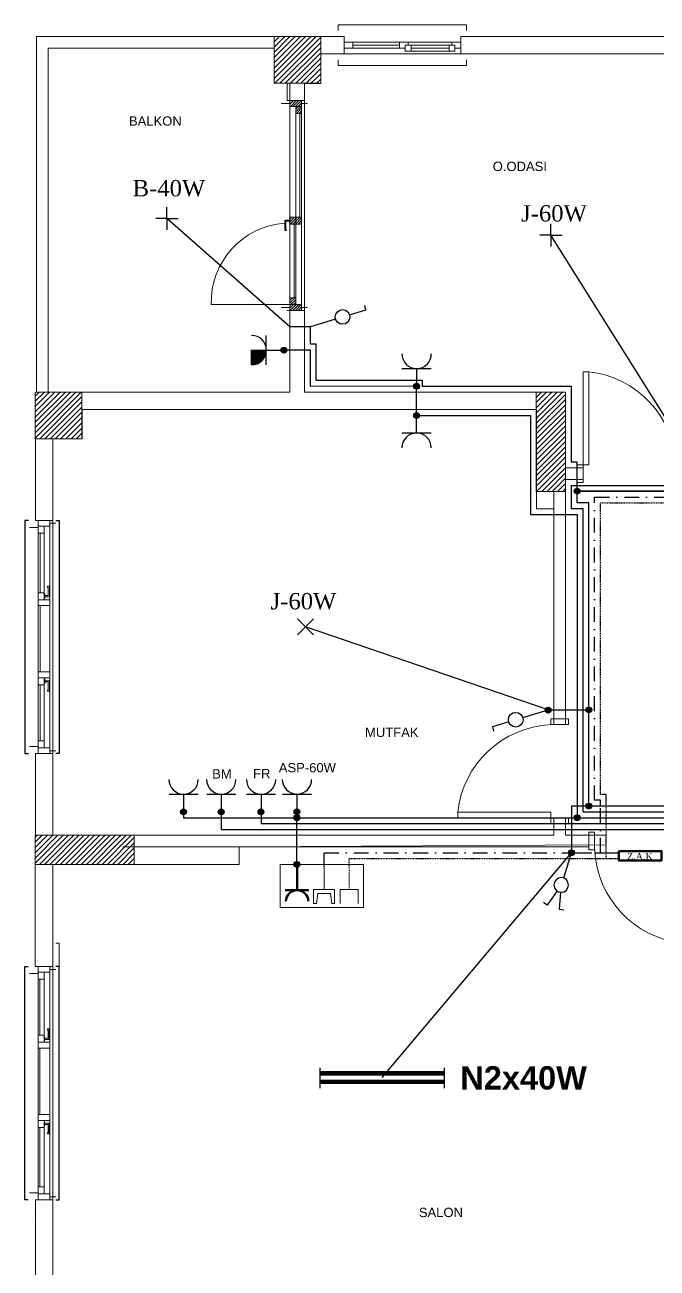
# Model space of a CAD drawing. Header units: millimetres. Extents: x 3395 to 31170, y 2853 to 7104.
# Drawn here: x 11048 to 11591, y 5600 to 6666 of the extents above; entities that cross this region are included whole.
import ezdxf

# ---------------------------------------------------------------- set-up
doc = ezdxf.new("R2010")
doc.units = ezdxf.units.MM
for name, pattern in [('DASHDOT', [25.4, 12.7, -6.35, 0, -6.35]), ('DASHDOTX2', [50.8, 25.4, -12.7, 0, -12.7]), ('DIVIDE', [1.25, 0.5, -0.25, 0, -0.25, 0, -0.25])]:
    doc.linetypes.add(name, pattern=pattern)
for name, color, linetype in [('AydınlatmaT.', 1, 'Continuous'), ('DENIZLIK', 140, 'Continuous'), ('Elektrik T.', 4, 'Continuous'), ('H', 3, 'Continuous'), ('NORMAL', 70, 'Continuous'), ('S', 2, 'Continuous'), ('Telefon', 3, 'DIVIDE'), ('Televizyon', 255, 'DASHDOTX2'), ('YazılarY.', 7, 'Continuous')]:
    doc.layers.add(name, color=color, linetype=linetype)
for name, color, linetype, lineweight in [('Duvar', 7, 'Continuous', 20), ('EHAT-TV', 7, 'Continuous', 20), ('EHAT_PRIZ', 4, 'Continuous', 50), ('ELEKT', 2, 'Continuous', 50), ('elk035', 3, 'Continuous', 30), ('KAPEN', 30, 'Continuous', 13), ('OK', 51, 'Continuous', 20), ('SIVA', 42, 'Continuous', 9), ('TR', 252, 'Continuous', 5)]:
    doc.layers.add(name, color=color, linetype=linetype, lineweight=lineweight)
doc.styles.add('ALT', font='times.ttf', dxfattribs={"height": 20})
doc.styles.add('MEKAN', font='times.ttf')
doc.styles.get("Standard").update_dxf_attribs({"font": 'arial.ttf'})
pattern_1 = [(-45, (464486.7711, 4329893.691), (1.122532015, 1.122532015), [])]
pattern_2 = [(-45, (464516.7713, 4329883.691), (1.122532015, 1.122532015), [])]

# ---------------------------------------------------------------- blocks, each defined once
blk = doc.blocks.new('RR9-1A')
at = {"layer": 'KAPEN'}
for points in [[(0, 0), (0, -2.5), (5, -2.5), (5, 12.5), (0, 12.5), (0, 10)], [(90, 0), (90, -2.5), (85, -2.5), (85, 12.5), (90, 12.5), (90, 10)]]:
    blk.add_lwpolyline(points, dxfattribs=at)
blk.add_lwpolyline([(5, -82.5), (10, -82.5), (10, -2.5), (5, -2.5)], close=True, dxfattribs=at)
blk.add_arc((0.7, 1.3), 84.3, 276.3007, 357.3945, dxfattribs=at)
blk = doc.blocks.new('BALKON KAPı')
at = {"layer": 'TR'}
h = blk.add_hatch(dxfattribs=at)
h.set_pattern_fill('ANSI31', color=256, scale=0.5, angle=-90, style=0)
h.set_pattern_definition(pattern_1)
h.paths.add_polyline_path([(482556.1, 4265815.1), (482561.1, 4265815.1), (482561.1, 4265810.1), (482561.1, 4265805.1), (482556.1, 4265805.1)])
h = blk.add_hatch(dxfattribs=at)
h.set_pattern_fill('ANSI31', color=256, scale=0.5, angle=-90, style=0)
h.set_pattern_definition(pattern_1)
h.paths.add_polyline_path([(482561.1, 4265815.1), (482567.1, 4265815.1), (482567.1, 4265811.6), (482567.1, 4265810.1), (482561.1, 4265810.1)])
h = blk.add_hatch(dxfattribs=at)
h.set_pattern_fill('ANSI31', color=256, scale=0.5, angle=-90, style=0)
h.set_pattern_definition(pattern_1)
h.paths.add_polyline_path([(482630.1, 4265815.1), (482636.1, 4265815.1), (482636.1, 4265810.1), (482630.1, 4265810.1)])
h = blk.add_hatch(dxfattribs=at)
h.set_pattern_fill('ANSI31', color=256, scale=0.5, angle=-90, style=0)
h.set_pattern_definition(pattern_1)
h.paths.add_polyline_path([(482630.1, 4265810.1), (482636.1, 4265810.1), (482636.1, 4265806.6), (482636.1, 4265805.1), (482630.1, 4265805.1)])
h = blk.add_hatch(dxfattribs=at)
h.set_pattern_fill('ANSI31', color=256, scale=0.5, angle=-90, style=0)
h.set_pattern_definition(pattern_2)
h.paths.add_polyline_path([(482725.1, 4265810.1), (482731.1, 4265810.1), (482731.1, 4265805.1), (482725.1, 4265805.1), (482725.1, 4265806.6)])
h = blk.add_hatch(dxfattribs=at)
h.set_pattern_fill('ANSI31', color=256, scale=0.5, angle=-90, style=0)
h.set_pattern_definition(pattern_2)
h.paths.add_polyline_path([(482731.1, 4265810.1), (482731.1, 4265815.1), (482736.1, 4265815.1), (482736.1, 4265805.1), (482731.1, 4265805.1)])
at = {"layer": 'Duvar', "linetype": 'ByBlock'}
for p, q in [((482556.1, 4265817.7), (482556.1, 4265802.7)), ((482736.1, 4265817.7), (482736.1, 4265802.7))]:
    blk.add_line(p, q, dxfattribs=at)
at = {"layer": 'KAPEN'}
for p, q in [((482636.1, 4265815.1), (482731.1, 4265815.1)), ((482636.1, 4265805.1), (482561.1, 4265805.1))]:
    blk.add_line(p, q, dxfattribs=at)
blk.add_lwpolyline([(482561.1, 4265815.1), (482561.1, 4265882.6)], dxfattribs=at)
for points in [[(482624.6, 4265819.6), (482633.6, 4265819.6), (482633.6, 4265815.6), (482632.6, 4265815.6), (482632.6, 4265818.6), (482625.6, 4265818.6), (482625.6, 4265818.1), (482624.6, 4265818.1)], [(482556.1, 4265815.1), (482561.1, 4265815.1), (482561.1, 4265805.1), (482556.1, 4265805.1)], [(482567.1, 4265810.1), (482561.1, 4265810.1), (482561.1, 4265815.1), (482567.1, 4265815.1)], [(482567.1, 4265811.6), (482630.1, 4265811.6), (482630.1, 4265815.1), (482567.1, 4265815.1)], [(482567.1, 4265810.1), (482630.1, 4265810.1), (482630.1, 4265811.6), (482567.1, 4265811.6)], [(482630.1, 4265810.1), (482636.1, 4265810.1), (482636.1, 4265815.1), (482630.1, 4265815.1)], [(482636.1, 4265805.1), (482630.1, 4265805.1), (482630.1, 4265810.1), (482636.1, 4265810.1)], [(482631.1, 4265815.1), (482631.1, 4265815.6), (482635.1, 4265815.6), (482635.1, 4265815.1)], [(482725.1, 4265806.6), (482636.1, 4265806.6), (482636.1, 4265810.1), (482725.1, 4265810.1)], [(482725.1, 4265805.1), (482636.1, 4265805.1), (482636.1, 4265806.6), (482725.1, 4265806.6)], [(482725.1, 4265805.1), (482731.1, 4265805.1), (482731.1, 4265810.1), (482725.1, 4265810.1)], [(482731.1, 4265815.1), (482736.1, 4265815.1), (482736.1, 4265805.1), (482731.1, 4265805.1)]]:
    blk.add_lwpolyline(points, close=True, dxfattribs=at)
blk.add_arc((482563.2, 4265814.8), 67.9, 4.0934, 91.8142, dxfattribs=at)
at = {"layer": 'SIVA'}
for p, q in [((482558.6, 4265822.7), (482558.6, 4265815.1)), ((482733.6, 4265822.7), (482733.6, 4265815.1)), ((482558.6, 4265805.1), (482558.6, 4265800.2)), ((482733.6, 4265805.1), (482733.6, 4265800.2))]:
    blk.add_line(p, q, dxfattribs=at)
blk = doc.blocks.new('p5 200-240')
at = {"layer": 'DENIZLIK'}
for points in [[(-5, 100), (-8, 100), (-8, -100), (-5, -100)], [(18.5, 100), (21.5, 100), (21.5, -100), (18.5, -100)]]:
    blk.add_lwpolyline(points, dxfattribs=at)
at = {"layer": 'Duvar'}
for p, q in [((-2.5, 100), (12.5, 100)), ((-2.5, -100), (12.5, -100))]:
    blk.add_line(p, q, dxfattribs=at)
at = {"layer": 'KAPEN'}
blk.add_line((0, 95), (0, -95), dxfattribs=at)
for points in [[(0, 100), (0, 95), (10, 95), (10, 100)], [(10, 89), (10, 95), (5, 95), (5, 89)], [(8.5, 89), (8.5, 38), (5, 38), (5, 89)], [(10, 89), (10, 38), (8.5, 38), (8.5, 89)], [(0.5, 43.5), (0.5, 34.5), (4.5, 34.5), (4.5, 35.5), (1.5, 35.5), (1.5, 42.5), (2, 42.5), (2, 43.5)], [(0, 32), (0, 27), (10, 27), (10, 32)], [(5, 37), (4.5, 37), (4.5, 33), (5, 33)], [(10, 38), (10, 32), (5, 32), (5, 38)], [(10, 27), (10, -30), (8.5, -30), (8.5, 27)], [(0, -30), (0, -35), (10, -35), (10, -30)], [(0.5, -46.5), (0.5, -37.5), (4.5, -37.5), (4.5, -38.5), (1.5, -38.5), (1.5, -45.5), (2, -45.5), (2, -46.5)], [(5, -40), (4.5, -40), (4.5, -36), (5, -36)], [(10, -41), (10, -35), (5, -35), (5, -41)], [(8.5, -89), (8.5, -41), (5, -41), (5, -89)], [(10, -89), (10, -41), (8.5, -41), (8.5, -89)], [(0, -95), (0, -100), (10, -100), (10, -95)], [(10, -89), (10, -95), (5, -95), (5, -89)], [(10, -89), (10, -95), (5, -95), (5, -89)]]:
    blk.add_lwpolyline(points, close=True, dxfattribs=at)
at = {"layer": 'SIVA'}
for p, q in [((-5, 97.5), (0, 97.5)), ((10, 94), (17.5, 94)), ((10, -94), (17.5, -94)), ((-5, -97.5), (0, -97.5))]:
    blk.add_line(p, q, dxfattribs=at)
blk = doc.blocks.new('B')
at = {"layer": 'elk035'}
blk.add_hatch(color=256, dxfattribs=at).paths.add_polyline_path([(2.5, 0, 1), (-2.5, 0, 1)])
blk.add_circle((0, 0), 2.5, dxfattribs=at)
blk = doc.blocks.new('ÜÇLÜ GRUP(TEL-TV-PRİZ)')
at = {"layer": 'EHAT-TV', "linetype": 'Continuous'}
blk.add_line((21.5, -2), (1.6, -2), dxfattribs=at)
at = {"layer": 'EHAT-TV', "color": 7, "lineweight": 20}
blk.add_lwpolyline([(25.1, 3.4), (33.5, 4.6), (33.5, 7), (21.5, 7), (21.5, -11), (33.5, -11), (33.5, -8.6), (25.1, -7.4), (25.1, 3.4)], dxfattribs=at)
at = {"layer": 'EHAT_PRIZ'}
for p, q in [((22.1, 31.3), (22.1, 11.2)), ((22.1, 21.2), (1.9, 21.2))]:
    blk.add_line(p, q, dxfattribs=at)
blk.add_arc((31.7, 21.2), 9.6, 90, 270, dxfattribs=at)
at = {"layer": 'OK'}
blk.add_lwpolyline([(0, 35.7), (37, 35.7), (37, -35.7), (0, -35.7)], close=True, dxfattribs=at)
at = {"layer": 'Telefon', "color": 3, "linetype": 'Continuous', "lineweight": 20}
for p, q in [((21.5, -15.8), (33.5, -15.8)), ((21.5, -31.1), (21.5, -15.8)), ((33.5, -31.1), (21.5, -31.1))]:
    blk.add_line(p, q, dxfattribs=at)
at = {"layer": 'Telefon', "color": 3, "linetype": 'DIVIDE', "lineweight": 20}
blk.add_line((21.5, -23.5), (1.6, -23.5), dxfattribs=at)
blk = doc.blocks.new('NORA')
for p, q in [((0, 0.2275), (-0.0318, 0.2275)), ((0, 0.105), (0, 0.2275))]:
    blk.add_line(p, q)
blk.add_circle((0, 0.0525), 0.0525)
blk = doc.blocks.new('A')
at = {"layer": 'S', "xscale": 100, "yscale": 100, "zscale": 100, "rotation": 180}
blk.add_blockref('NORA', (0, 0), dxfattribs=at)
blk = doc.blocks.new('K')
at = {"layer": 'S', "color": 2}
for p, q in [((-4.53, 22.15), (-7.6, 21.33)), ((-1.36, 10.32), (-4.53, 22.15)), ((1.36, 10.32), (4.53, 22.15)), ((4.53, 22.15), (7.6, 21.33))]:
    blk.add_line(p, q, dxfattribs=at)
blk.add_circle((0, 5.25), 5.25, dxfattribs=at)
blk = doc.blocks.new('P2X36')
at = {"layer": 'H', "color": 1}
for p, q in [((-53.5, 9.1), (-53.5, -8.4)), ((53.5, -8.4), (53.5, 9.1))]:
    blk.add_line(p, q, dxfattribs=at)
at = {"layer": 'H', "color": 2}
for points in [[(-53.5, 3.7, 3.8, 3.8, 0), (53.5, 3.7, 1.6, 1.6, 0)], [(-53.5, -3.7, 3.8, 3.8, 0), (53.5, -3.7, 1.6, 1.6, 0)]]:
    blk.add_lwpolyline(points, format="xyseb", dxfattribs=at)

msp = doc.modelspace()

# ---------------------------------------------------------------- hatches: boundary and pattern name
at = {"layer": 'Elektrik T.', "linetype": 'ByBlock'}
h = msp.add_hatch(color=256, dxfattribs=at)
h.dxf.hatch_style = 1
h.paths.add_polyline_path([(11255.7, 6387.5), (11243.1, 6387.5), (11243.1, 6374.9, 0.414214)])

# ---------------------------------------------------------------- linework, layer by layer
at = {"layer": 'AydınlatmaT.', "color": 1}
for p, q in [((11170.4, 6500.4), (11170.4, 6510)), ((11170.4, 6500.4), (11160.8, 6500.4)), ((11170.4, 6500.4), (11180, 6500.4)), ((11170.4, 6500.4), (11170.4, 6490.8)), ((11499.9, 6486.1), (11499.9, 6495.7)), ((11499.9, 6486.1), (11490.3, 6486.1)), ((11499.9, 6486.1), (11509.5, 6486.1)), ((11499.9, 6486.1), (11499.9, 6476.5)), ((11289.3, 6150.2), (11282.5, 6157)), ((11289.3, 6150.2), (11296.1, 6157)), ((11289.3, 6150.2), (11282.5, 6143.4)), ((11289.3, 6150.2), (11296.1, 6143.4))]:
    msp.add_line(p, q, dxfattribs=at)
at = {"layer": 'AydınlatmaT.', "linetype": 'ByBlock'}
for p, q in [((11275.9, 6407.5), (11170.4, 6500.4)), ((11622.1, 6291.5), (11499.9, 6486.1)), ((11293.5, 6407.5), (11275.9, 6407.5)), ((11497.5, 6079), (11289.3, 6150.2)), ((11355.2, 5763.6), (11517.5, 5956.5))]:
    msp.add_line(p, q, dxfattribs=at)
at = {"layer": 'AydınlatmaT.'}
for p, q in [((11315.1, 6414.1), (11293.5, 6407.5)), ((11475.8, 6072.4), (11497.5, 6079)), ((11510.9, 5934.8), (11517.5, 5956.5))]:
    msp.add_line(p, q, dxfattribs=at)
at = {"layer": 'AydınlatmaT.', "linetype": 'ByBlock'}
for points in [[(11622.1, 6266.5), (11522.5, 6266.5), (11522.5, 6286.5), (11522.5, 6291.5), (11517.5, 6291.5), (11517.5, 6351.4), (11517.5, 6356.4), (11389.7, 6356.4), (11389.7, 6356.4), (11389.7, 6361.4), (11298.5, 6361.4), (11298.5, 6361.4), (11298.5, 6392.5), (11298.5, 6392.5), (11298.5, 6392.5), (11298.5, 6392.5), (11293.5, 6392.5), (11293.5, 6407.5)], [(11739.7, 5996.5), (11532.5, 5996.5), (11532.5, 5996.5), (11532.5, 6251.5), (11532.5, 6256.5), (11527.5, 6256.5), (11522.5, 6256.5), (11522.5, 6266.5), (11522.5, 6266.5), (11622.1, 6266.5)], [(11497.5, 6079), (11532.5, 6079)], [(11532.5, 5996.5), (11517.5, 5996.5), (11517.5, 5961.5), (11517.5, 5956.5)]]:
    msp.add_lwpolyline(points, dxfattribs=at)
at = {"layer": 'Duvar'}
for p, q in [((11262.4, 6656.4), (11302.4, 6656.4)), ((11262.4, 6656.4), (11262.4, 6616.4)), ((11302.4, 6656.4), (11302.4, 6616.4)), ((11302.5, 6656.5), (11322.5, 6656.5)), ((11322.5, 6641.5), (11322.5, 6656.5)), ((11322.5, 6641.5), (11322.5, 6656.5)), ((11422.5, 6656.5), (11677.5, 6656.5)), ((11422.5, 6641.5), (11422.5, 6656.5)), ((11422.5, 6641.5), (11422.5, 6656.5)), ((11330, 6651.5), (11370, 6651.5)), ((11330, 6649), (11370, 6649)), ((11370, 6646.5), (11330, 6646.5)), ((11370, 6651.5), (11370, 6646.5)), ((11415, 6651.5), (11377.5, 6651.5)), ((11380, 6649), (11412.5, 6649)), ((11380, 6646.5), (11412.5, 6646.5)), ((11412.5, 6644), (11380, 6644)), ((11302.5, 6641.5), (11322.5, 6641.5)), ((11422.5, 6641.5), (11677.5, 6641.5)), ((11262.4, 6616.4), (11302.4, 6616.4)), ((11275.9, 6421.5), (11288.5, 6421.5)), ((11288.5, 6421.5), (11288.5, 6351.4)), ((11057.4, 6351.4), (11097.4, 6351.4)), ((11057.4, 6351.4), (11057.4, 6311.4)), ((11097.4, 6351.4), (11097.4, 6311.4)), ((11097.5, 6351.5), (11273.5, 6351.4)), ((11288.5, 6351.5), (11487.5, 6351.5)), ((11487.4, 6351.4), (11512.4, 6351.4)), ((11487.4, 6351.4), (11487.4, 6266.4)), ((11512.4, 6351.4), (11512.4, 6266.4)), ((11097.5, 6336.5), (11487.5, 6336.5)), ((11057.4, 6311.4), (11097.4, 6311.4)), ((11057.5, 6311.5), (11057.5, 6241.5)), ((11072.5, 6311.5), (11072.5, 6241.5)), ((11522.5, 6286.5), (11512.5, 6286.5)), ((11522.5, 6286.5), (11522.5, 6276.5)), ((11512.5, 6276.5), (11522.5, 6276.5)), ((11512.5, 6071.4), (11512.5, 6276.5)), ((11487.4, 6266.4), (11512.4, 6266.4)), ((11502.5, 6266.5), (11502.5, 6071.4)), ((11072.5, 6241.5), (11057.5, 6241.5)), ((11057.5, 6241.5), (11072.5, 6241.5)), ((11070, 6241.5), (11065, 6241.5)), ((11512.5, 6071.4), (11502.5, 6071.4)), ((11057.5, 6041.5), (11072.5, 6041.5)), ((11057.5, 6041.5), (11057.5, 5971.5)), ((11057.5, 6041.5), (11072.5, 6041.5)), ((11065, 6041.5), (11070, 6041.5)), ((11072.5, 6041.5), (11072.5, 5971.5)), ((11057.4, 5971.4), (11142.4, 5971.4)), ((11057.4, 5971.4), (11057.4, 5946.4)), ((11072.5, 5971.5), (11502.5, 5971.5)), ((11142.4, 5971.4), (11142.4, 5946.4)), ((11502.5, 5981.4), (11512.5, 5981.4)), ((11502.5, 5981.4), (11502.5, 5971.4)), ((11512.5, 5971.4), (11512.5, 5981.4)), ((11512.5, 5971.5), (11532.5, 5971.5)), ((11532.5, 5971.5), (11532.5, 5961.5)), ((11537.5, 5961.5), (11537.5, 5971.5)), ((11132.5, 5961.5), (11532.5, 5961.5)), ((11057.4, 5946.4), (11142.4, 5946.4)), ((11057.4, 5946.4), (11057.4, 5858.9)), ((11072.4, 5858.9), (11072.4, 5946.4)), ((11055, 5878.9), (11055, 5878.9)), ((11072.4, 5858.9), (11057.4, 5858.9)), ((11057.4, 5858.9), (11072.4, 5858.9)), ((11057.4, 5658.9), (11072.4, 5658.9)), ((11072.4, 5658.9), (11057.4, 5658.9)), ((11072.4, 5658.9), (11057.4, 5658.9)), ((11072.4, 5658.9), (11057.4, 5658.9)), ((11057.5, 5564), (11057.5, 5658.9)), ((11072.5, 5658.9), (11057.5, 5658.9)), ((11072.5, 5564), (11072.5, 5658.9)), ((11055, 5638.9), (11055, 5638.9)), ((11055, 5638.9), (11055, 5638.9)), ((11072.5, 5587.2), (11072.5, 5638.9))]:
    msp.add_line(p, q, dxfattribs=at)
for points in [[(11427.5, 6661.5), (11427.5, 6666.5), (11317.5, 6666.5), (11317.5, 6661.5)], [(11262.5, 6656.5), (11058.5, 6656.5), (11058.5, 6351.5)], [(11262.5, 6646.5), (11068.5, 6646.5), (11068.5, 6351.5)], [(11068.5, 6351.5), (11068.5, 6646.5), (11262.5, 6646.5), (11262.4, 6616.4), (11275.9, 6616.4), (11275.9, 6351.4), (11068.5, 6351.4)], [(11322.5, 6651.5), (11330, 6651.5), (11330, 6646.5), (11322.5, 6646.5)], [(11370, 6651.5), (11377.5, 6651.5), (11377.5, 6649), (11375, 6649), (11375, 6646.5), (11370, 6646.5)], [(11377.5, 6649), (11380, 6649), (11380, 6644), (11375, 6644), (11375, 6646.5)], [(11415, 6649), (11412.5, 6649), (11412.5, 6644), (11417.5, 6644), (11417.5, 6646.5)], [(11422.5, 6651.5), (11415, 6651.5), (11415, 6649), (11417.5, 6649), (11417.5, 6646.5), (11422.5, 6646.5)], [(11302.5, 6616.4), (11302.5, 6616.4), (11302.5, 6641.5), (11627.5, 6641.5), (11627.5, 6631.5), (11697.5, 6631.5), (11697.5, 6301.5), (11652.5, 6301.5), (11652.5, 6286.5), (11607.5, 6286.5)], [(11427.5, 6636.5), (11427.5, 6631.5), (11317.5, 6631.5), (11317.5, 6636.5)], [(11273.5, 6616.5), (11273.5, 6601.5)], [(11527.5, 6286.5), (11512.5, 6286.5), (11512.5, 6351.5), (11302.5, 6351.5), (11288.5, 6351.5), (11288.5, 6421.5), (11288.4, 6421.5), (11288.4, 6601.4), (11288.5, 6601.4), (11288.5, 6616.3), (11302.5, 6616.3), (11302.5, 6616.4)], [(11288.5, 6616.5), (11288.5, 6601.5)], [(11502.5, 6066.4), (11502.5, 6251.5), (11487.5, 6251.5), (11487.5, 6336.5), (11097.5, 6336.5), (11097.5, 6311.5), (11072.5, 6311.5), (11072.5, 5971.5), (11502.5, 5971.5), (11502.5, 5986.5)], [(11527.5, 6276.5), (11512.5, 6276.5), (11512.5, 6066.4)], [(11512.5, 5986.5), (11512.5, 5971.5), (11547.5, 5971.5)], [(11547.5, 5963.2), (11232.5, 5961.5), (11232.5, 5946.5), (11072.5, 5946.4), (11072.5, 5564), (11657.5, 5564), (11657.5, 5871.1), (11647.5, 5871.1), (11647.5, 5963.8), (11617.5, 5963.6)], [(11075, 5658.9), (11078, 5658.9), (11078, 5878.9), (11075, 5878.9)], [(11074.9, 5858.9), (11077.9, 5858.9), (11077.9, 5658.9)], [(11077.9, 5858.9), (11077.9, 5658.9), (11074.9, 5658.9)]]:
    msp.add_lwpolyline(points, dxfattribs=at)
at = {"layer": 'ELEKT'}
msp.add_lwpolyline([(11558.2, 5957.9), (11595, 5957.9), (11595, 5949.9), (11558.2, 5949.9)], close=True, dxfattribs=at)
at = {"layer": 'Elektrik T.', "color": 4}
for p, q in [((11255.7, 6374.9), (11255.7, 6400)), ((11255.7, 6387.5), (11270.9, 6387.5)), ((11372.1, 6371.7), (11397.2, 6371.7)), ((11384.7, 6371.7), (11384.7, 6356.5)), ((11384.6, 6316.4), (11384.6, 6331.6)), ((11397.2, 6316.4), (11372.1, 6316.4)), ((11172.2, 6006.7), (11197.3, 6006.7)), ((11184.7, 6006.7), (11184.7, 5991.5)), ((11204.5, 6006.7), (11229.6, 6006.7)), ((11217, 6006.7), (11217, 5991.5)), ((11238.6, 6006.7), (11263.7, 6006.7)), ((11251.2, 6006.7), (11251.2, 5991.5)), ((11269.5, 6006.8), (11294.6, 6006.8)), ((11282, 6006.8), (11282, 5991.6))]:
    msp.add_line(p, q, dxfattribs=at)
at = {"layer": 'Elektrik T.', "linetype": 'ByBlock'}
for p, q in [((11243.1, 6374.9), (11243.1, 6387.5)), ((11243.1, 6387.5), (11255.7, 6387.5))]:
    msp.add_line(p, q, dxfattribs=at)
for points in [[(11527.5, 5991.5), (11527.5, 6246.5), (11527.5, 6251.5), (11517.5, 6251.5), (11517.5, 6251.5), (11517.5, 6271.5), (11517.5, 6271.5), (11647.5, 6271.5), (11647.5, 6271.5), (11647.5, 6301.5), (11647.5, 6306.5), (11692.5, 6306.5), (11692.5, 6306.5), (11692.5, 6501.5), (11680.5, 6501.5)], [(11384.7, 6356.5), (11293.5, 6356.4), (11293.5, 6356.4), (11293.5, 6387.5), (11270.9, 6387.5)], [(11384.7, 6331.5), (11384.7, 6351.5), (11384.7, 6356.5)], [(11384.7, 6331.5), (11482.5, 6331.5), (11482.5, 6331.5), (11482.5, 6251.5), (11482.5, 6246.5), (11512.5, 6246.5), (11522.5, 6246.5), (11522.5, 5986.5)], [(11184.7, 5991.5), (11184.7, 5986.5), (11282, 5986.5), (11282, 5991.6), (11282, 5986.5), (11724.7, 5986.5), (11729.7, 5986.5), (11729.7, 5971.5)], [(11214.5, 5991.5), (11219.5, 5991.5)], [(11217, 5991.5), (11217, 5976.5), (11719.7, 5976.5), (11719.7, 5971.5)], [(11248.6, 5991.5), (11253.6, 5991.5)], [(11251.2, 5991.5), (11251.2, 5981.5), (11719.7, 5981.5), (11724.7, 5981.5), (11724.7, 5971.5)], [(11282, 5946.5), (11282, 5986.5)], [(11527.5, 5991.5), (11724.7, 5991.5), (11734.7, 5991.5), (11734.7, 5971.5)]]:
    msp.add_lwpolyline(points, dxfattribs=at)
at = {"layer": 'Elektrik T.', "color": 4}
for centre, start, end in [((11243.1, 6387.5), 0, 90), ((11243.1, 6387.5), 270, 0), ((11384.7, 6384.3), 180, 270), ((11384.7, 6384.3), 270, 0), ((11384.6, 6303.8), 90, 180), ((11384.6, 6303.8), 0, 90), ((11184.7, 6019.3), 180, 270), ((11184.7, 6019.3), 270, 0), ((11217, 6019.3), 180, 270), ((11217, 6019.3), 270, 0), ((11251.2, 6019.3), 180, 270), ((11251.2, 6019.3), 270, 0), ((11282, 6019.4), 180, 270), ((11282, 6019.4), 270, 0)]:
    msp.add_arc(centre, 12.6, start, end, dxfattribs=at)
at = {"layer": 'Telefon'}
msp.add_line((11547.5, 5951.5), (11558.2, 5951.5), dxfattribs=at)
msp.add_lwpolyline([(11326.7, 5944.9), (11326.7, 5951.5), (11517.5, 5951.5), (11522.5, 5951.5), (11537.5, 5951.5), (11547.5, 5951.5), (11547.5, 5996.5), (11547.5, 6006.5), (11542.5, 6006.5), (11542.5, 6256.5), (11642.5, 6256.5), (11642.5, 6311.5), (11687.5, 6311.5), (11687.5, 6456.8), (11675.9, 6456.8)], dxfattribs=at)
at = {"layer": 'Televizyon'}
msp.add_line((11542.5, 5956.5), (11558.2, 5956.5), dxfattribs=at)
at = {"layer": 'Televizyon', "linetype": 'DASHDOT'}
msp.add_lwpolyline([(11305.3, 5944.9), (11305.3, 5956.5), (11305.3, 5956.5), (11517.5, 5956.5), (11522.5, 5956.5), (11537.5, 5956.5), (11542.5, 5956.5), (11542.5, 5996.5), (11542.5, 6001.5), (11537.5, 6001.5), (11537.5, 6261.5), (11537.5, 6261.5), (11637.5, 6261.5), (11637.5, 6261.5), (11637.5, 6306.5), (11637.5, 6316.5), (11682.5, 6316.5), (11682.5, 6316.5), (11682.5, 6478.3), (11675.9, 6478.3)], dxfattribs=at)
at = {"layer": 'TR', "ltscale": 2}
for p, q in [((11262.4, 6656.3), (11262.5, 6656.4)), ((11262.4, 6651.8), (11267, 6656.4)), ((11262.4, 6647.3), (11271.5, 6656.4)), ((11262.4, 6642.8), (11276, 6656.4)), ((11262.4, 6638.4), (11280.4, 6656.4)), ((11262.4, 6633.9), (11284.9, 6656.4)), ((11262.4, 6629.4), (11289.4, 6656.4)), ((11262.4, 6624.9), (11293.9, 6656.4)), ((11262.4, 6620.4), (11298.4, 6656.4)), ((11262.9, 6616.4), (11302.4, 6655.9)), ((11267.4, 6616.4), (11302.4, 6651.4)), ((11271.9, 6616.4), (11302.4, 6646.9)), ((11276.4, 6616.4), (11302.4, 6642.4)), ((11280.9, 6616.4), (11302.4, 6637.9)), ((11285.3, 6616.4), (11302.4, 6633.5)), ((11289.8, 6616.4), (11302.4, 6629)), ((11294.3, 6616.4), (11302.4, 6624.5)), ((11298.8, 6616.4), (11302.4, 6620)), ((11057.4, 6348), (11060.8, 6351.4)), ((11057.4, 6343.6), (11065.3, 6351.4)), ((11057.4, 6339.1), (11069.7, 6351.4)), ((11057.4, 6334.6), (11074.2, 6351.4)), ((11057.4, 6330.1), (11078.7, 6351.4)), ((11057.4, 6325.6), (11083.2, 6351.4)), ((11057.4, 6321.1), (11087.7, 6351.4)), ((11057.4, 6316.6), (11092.2, 6351.4)), ((11057.4, 6312.1), (11096.7, 6351.4)), ((11061.2, 6311.4), (11097.4, 6347.6)), ((11487.4, 6347), (11491.8, 6351.4)), ((11487.4, 6342.5), (11496.3, 6351.4)), ((11487.4, 6338), (11500.8, 6351.4)), ((11487.4, 6333.5), (11505.3, 6351.4)), ((11487.4, 6329), (11509.8, 6351.4)), ((11487.4, 6324.5), (11512.4, 6349.5)), ((11487.4, 6320.1), (11512.4, 6345.1)), ((11065.7, 6311.4), (11097.4, 6343.1)), ((11070.2, 6311.4), (11097.4, 6338.7)), ((11074.6, 6311.4), (11097.4, 6334.2)), ((11487.4, 6315.6), (11512.4, 6340.6)), ((11487.4, 6311.1), (11512.4, 6336.1)), ((11079.1, 6311.4), (11097.4, 6329.7)), ((11083.6, 6311.4), (11097.4, 6325.2)), ((11487.4, 6306.6), (11512.4, 6331.6)), ((11487.4, 6302.1), (11512.4, 6327.1)), ((11088.1, 6311.4), (11097.4, 6320.7)), ((11092.6, 6311.4), (11097.4, 6316.2)), ((11487.4, 6297.6), (11512.4, 6322.6)), ((11487.4, 6293.1), (11512.4, 6318.1)), ((11487.4, 6288.6), (11512.4, 6313.6)), ((11097.1, 6311.4), (11097.4, 6311.7)), ((11487.4, 6284.1), (11512.4, 6309.1)), ((11487.4, 6279.6), (11512.4, 6304.6)), ((11487.4, 6275.2), (11512.4, 6300.2)), ((11487.4, 6270.7), (11512.4, 6295.7)), ((11487.6, 6266.4), (11512.4, 6291.2)), ((11492.1, 6266.4), (11512.4, 6286.7)), ((11496.6, 6266.4), (11512.4, 6282.2)), ((11501.1, 6266.4), (11512.4, 6277.7)), ((11505.6, 6266.4), (11512.4, 6273.2)), ((11510.1, 6266.4), (11512.4, 6268.7)), ((11057.4, 5969.9), (11059, 5971.4)), ((11057.4, 5965.4), (11063.4, 5971.4)), ((11057.4, 5960.9), (11067.9, 5971.4)), ((11057.4, 5956.4), (11072.4, 5971.4)), ((11057.4, 5951.9), (11076.9, 5971.4)), ((11057.4, 5947.4), (11081.4, 5971.4)), ((11060.9, 5946.4), (11085.9, 5971.4)), ((11065.4, 5946.4), (11090.4, 5971.4)), ((11069.9, 5946.4), (11094.9, 5971.4)), ((11074.4, 5946.4), (11099.4, 5971.4)), ((11078.9, 5946.4), (11103.9, 5971.4)), ((11083.3, 5946.4), (11108.3, 5971.4)), ((11087.8, 5946.4), (11112.8, 5971.4)), ((11092.3, 5946.4), (11117.3, 5971.4)), ((11096.8, 5946.4), (11121.8, 5971.4)), ((11101.3, 5946.4), (11126.3, 5971.4)), ((11105.8, 5946.4), (11130.8, 5971.4)), ((11110.3, 5946.4), (11135.3, 5971.4)), ((11114.8, 5946.4), (11139.8, 5971.4)), ((11119.3, 5946.4), (11142.4, 5969.5)), ((11123.8, 5946.4), (11142.4, 5965.1)), ((11128.2, 5946.4), (11142.4, 5960.6)), ((11132.7, 5946.4), (11142.4, 5956.1)), ((11137.2, 5946.4), (11142.4, 5951.6)), ((11141.7, 5946.4), (11142.4, 5947.1))]:
    msp.add_line(p, q, dxfattribs=at)

# ---------------------------------------------------------------- block references
at = {"layer": 'AydınlatmaT.', "linetype": 'Continuous', "zscale": 1.2}
for name, p, xscale, yscale, rotation in [('A', (11315.1, 6414.1), 1.199999999997266, 1.200000000001167, 106.9234285359465), ('A', (11475.8, 6072.4), 1.199999999997266, 1.200000000001167, 286.9234285359465), ('K', (11510.9, 5934.8), -1.19999999999762, 1.200000000000802, 160.3777520767174)]:
    msp.add_blockref(name, p, dxfattribs=dict(at, xscale=xscale, yscale=yscale, rotation=rotation))
at = {"layer": 'Duvar'}
for name, p, rotation in [('BALKON KAPı', (4277091.1, -476134.6), 90), ('B', (11270.8, 6387.4), 109.6047395526662), ('B', (11384.7, 6356.5), 19.60473955266624), ('B', (11384.7, 6331.5), 199.6047395526663), ('B', (11522.5, 6266.5), 19.60473955266624), ('B', (11497.5, 6078.7), 289.6047395526663), ('B', (11532.5, 6079), 19.60473955266624), ('B', (11184.6, 5991.6), 19.60473955266624), ('B', (11217, 5991.6), 19.60473955266624), ('B', (11251.1, 5991.6), 19.60473955266624), ('B', (11282, 5991.6), 19.60473955266624), ('B', (11532.5, 5996.5), 19.60473955266624), ('B', (11282, 5986.5), 19.60473955266624), ('B', (11522.5, 5986.5), 19.60473955266624), ('B', (11282, 5946.5), 19.60473955266624), ('B', (11517.5, 5956.5), 19.60473955266624), ('p5 200-240', (11069.9, 5758.9), 179.9999999999999), ('P2X36', (11355.2, 5763.6), 180)]:
    msp.add_blockref(name, p, dxfattribs=dict(at, rotation=rotation))
at = {"layer": 'Duvar', "xscale": -1}
for name, p, rotation in [('RR9-1A', (11522.5, 6286.5), 180), ('RR9-1A', (11502.5, 5981.4), 270), ('ÜÇLÜ GRUP(TEL-TV-PRİZ)', (11303.3, 5946.5), 90)]:
    msp.add_blockref(name, p, dxfattribs=dict(at, rotation=rotation))
for name, p in [('p5 200-240', (11070, 6141.5)), ('RR9-1A', (11622.5, 5961.5))]:
    msp.add_blockref(name, p, dxfattribs=at)

# ---------------------------------------------------------------- texts
at = {"layer": 'NORMAL', "style": 'ALT'}
msp.add_text('Z.A.K', height=5.67, dxfattribs=at).set_placement((11565.4, 5950.6))
at = {"layer": 'YazılarY.', "style": 'MEKAN'}
for s, p in [('B-40W', (11141, 6519.4)), ('J-60W', (11474.4, 6497.8)), ('J-60W', (11259.4, 6165.2))]:
    msp.add_text(s, height=14, dxfattribs=at).set_placement(p)
at = {"layer": 'YazılarY.', "linetype": 'ByBlock', "char_height": 8, "attachment_point": 1}
for s, width, insert in [('BALKON', 66.173, (11137.8, 6588)), ('O.ODASI', 66.173, (11450, 6549.1)), ('MUTFAK', 66.173, (11340.4, 6063.7)), ('BM', 10.683, (11209.2, 6028.1)), ('FR', 10.683, (11244.3, 6028.4)), ('SALON', 66.173, (11386.6, 5652))]:
    msp.add_mtext_dynamic_manual_height_columns(s, width=width, gutter_width=12.5, heights=[0], dxfattribs=dict(at, insert=insert))
at = {"layer": 'YazılarY.', "insert": (11266.4, 6033.4), "char_height": 8, "attachment_point": 1}
msp.add_mtext('{\\C0;ASP-60W\\P} ', dxfattribs=at)
at = {"layer": 'YazılarY.', "color": 7, "insert": (11476.5, 5773.4), "char_height": 20, "width": 137.34, "attachment_point": 2}
msp.add_mtext('{\\fArial|b1|i0|c162|p34;N2x40W}', dxfattribs=at)

doc.saveas('drawing.dxf')
